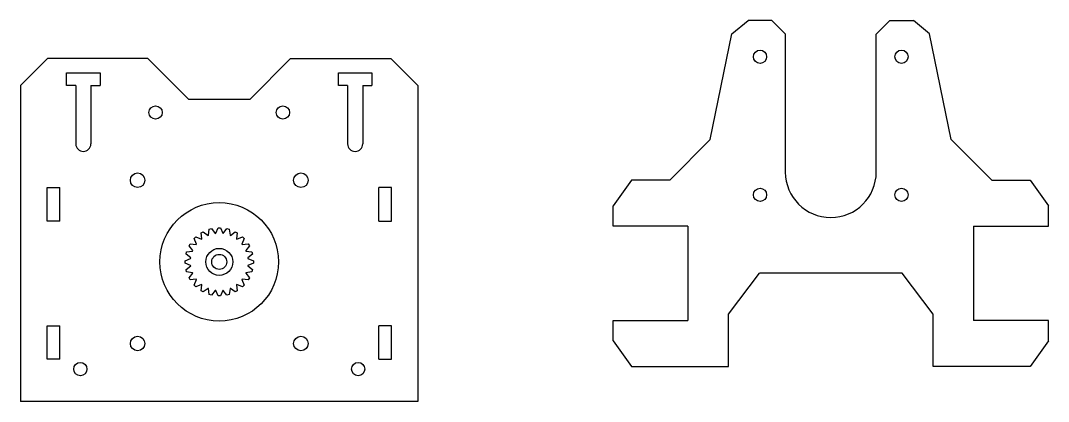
# Model space of a CAD drawing. Header units: inches. Extents: x -6 to 9.6, y 0.5 to 4.7.
# Drawn here: x 2 to 9.61, y 0.46 to 3.28 of the extents above; entities that cross this region are included whole.
import ezdxf

# ---------------------------------------------------------------- set-up
doc = ezdxf.new("R2010")
doc.units = ezdxf.units.IN
doc.header["$MEASUREMENT"] = 0
doc.layers.get('0').update_dxf_attribs({"lineweight": 25, "true_color": 0xffffff})

msp = doc.modelspace()

# ---------------------------------------------------------------- linework, layer by layer
for p, q in [((7.2683, 3.1831), (7.3884, 3.281)), ((7.5635, 3.281), (7.3884, 3.281)), ((7.6635, 3.181), (7.5635, 3.281)), ((8.3365, 3.181), (8.4366, 3.281)), ((8.4366, 3.281), (8.6116, 3.281)), ((8.7317, 3.1831), (8.6116, 3.281)), ((7.1073, 2.399), (7.2683, 3.1831)), ((7.6635, 2.159), (7.6635, 3.181)), ((8.3365, 2.159), (8.3365, 3.181)), ((8.8927, 2.399), (8.7317, 3.1831)), ((2, 2.8), (2.2, 3)), ((2.9428, 3), (2.2, 3)), ((3.2428, 2.7), (2.9428, 3)), ((3.7, 2.7), (4, 3)), ((4, 3), (4.7428, 3)), ((4.7428, 3), (4.9428, 2.8)), ((2, 2.8), (2, 0.46)), ((4.9428, 2.8), (4.9428, 0.46)), ((3.2428, 2.7), (3.7, 2.7)), ((6.8073, 2.099), (7.1073, 2.399)), ((9.1927, 2.099), (8.8927, 2.399)), ((6.523, 2.099), (6.3882, 1.909)), ((6.8073, 2.099), (6.523, 2.099)), ((9.1927, 2.099), (9.477, 2.099)), ((9.477, 2.099), (9.6118, 1.909)), ((6.3882, 1.759), (6.3882, 1.909)), ((9.6118, 1.759), (9.6118, 1.909)), ((6.9421, 1.759), (6.3882, 1.759)), ((6.9421, 1.759), (6.9421, 1.059)), ((9.0579, 1.759), (9.0579, 1.059)), ((9.0579, 1.759), (9.6118, 1.759)), ((7.2421, 1.106), (7.4711, 1.409)), ((8.5289, 1.409), (7.4711, 1.409)), ((8.7579, 1.106), (8.5289, 1.409)), ((7.2421, 0.719), (7.2421, 1.106)), ((8.7579, 0.719), (8.7579, 1.106)), ((6.3882, 1.059), (6.9421, 1.059)), ((6.3882, 0.909), (6.3882, 1.059)), ((9.6118, 1.059), (9.0579, 1.059)), ((9.6118, 0.909), (9.6118, 1.059)), ((6.3882, 0.909), (6.523, 0.719)), ((9.6118, 0.909), (9.477, 0.719)), ((6.523, 0.719), (7.2421, 0.719)), ((9.477, 0.719), (8.7579, 0.719)), ((4.9428, 0.46), (2, 0.46))]:
    msp.add_line(p, q)
at = {"color": 3, "true_color": 0x00ff00}
for p, q in [((2.3408, 2.8006), (2.3408, 2.8936)), ((2.3408, 2.8936), (2.5888, 2.8936)), ((2.5888, 2.8936), (2.5888, 2.8006)), ((4.354, 2.8006), (4.354, 2.8936)), ((4.354, 2.8936), (4.602, 2.8936)), ((4.602, 2.8936), (4.602, 2.8006)), ((2.4091, 2.8006), (2.3408, 2.8006)), ((2.4091, 2.8006), (2.4091, 2.3671)), ((2.5206, 2.8006), (2.5206, 2.3671)), ((2.5206, 2.8006), (2.5888, 2.8006)), ((4.4222, 2.8006), (4.354, 2.8006)), ((4.4222, 2.8006), (4.4222, 2.3671)), ((4.5337, 2.8006), (4.5337, 2.3671)), ((4.5337, 2.8006), (4.602, 2.8006)), ((2.1969, 2.0436), (2.2899, 2.0436)), ((2.1969, 1.7956), (2.1969, 2.0436)), ((2.2899, 1.7956), (2.2899, 2.0436)), ((4.7458, 2.0436), (4.6528, 2.0436)), ((4.6528, 1.7956), (4.6528, 2.0436)), ((4.7458, 1.7956), (4.7458, 2.0436)), ((2.2899, 1.7956), (2.1969, 1.7956)), ((4.6528, 1.7956), (4.7458, 1.7956)), ((2.1969, 1.0204), (2.2899, 1.0204)), ((2.1969, 0.7724), (2.1969, 1.0204)), ((2.2899, 0.7724), (2.2899, 1.0204)), ((4.7458, 1.0204), (4.6528, 1.0204)), ((4.6528, 0.7724), (4.6528, 1.0204)), ((4.7458, 0.7724), (4.7458, 1.0204)), ((2.2899, 0.7724), (2.1969, 0.7724)), ((4.6528, 0.7724), (4.7458, 0.7724))]:
    msp.add_line(p, q, dxfattribs=at)
at = {"color": 1, "true_color": 0xff0000}
for p, q in [((3.2868, 1.6661), (3.299, 1.6782)), ((3.299, 1.6782), (3.3402, 1.6619)), ((3.3377, 1.708), (3.3526, 1.7166)), ((3.3429, 1.6639), (3.3377, 1.708)), ((3.3526, 1.7166), (3.3882, 1.6901)), ((3.3882, 1.6901), (3.3913, 1.6914)), ((3.3913, 1.6914), (3.3977, 1.7353)), ((3.3977, 1.7353), (3.4144, 1.7397)), ((3.4144, 1.7397), (3.4419, 1.705)), ((3.4419, 1.705), (3.4452, 1.7054)), ((3.4452, 1.7054), (3.4628, 1.7461)), ((3.4628, 1.7461), (3.48, 1.7461)), ((3.48, 1.7461), (3.4976, 1.7054)), ((3.4976, 1.7054), (3.5009, 1.705)), ((3.5009, 1.705), (3.5284, 1.7397)), ((3.5284, 1.7397), (3.5451, 1.7353)), ((3.5451, 1.7353), (3.5515, 1.6914)), ((3.5515, 1.6914), (3.5546, 1.6901)), ((3.5546, 1.6901), (3.5902, 1.7166)), ((3.5902, 1.7166), (3.6051, 1.708)), ((3.6051, 1.708), (3.5999, 1.6639)), ((3.6026, 1.6619), (3.6438, 1.6782)), ((3.6438, 1.6782), (3.656, 1.6661)), ((3.2485, 1.6124), (3.2571, 1.6273)), ((3.2749, 1.5769), (3.2485, 1.6124)), ((3.2571, 1.6273), (3.3011, 1.6222)), ((3.3032, 1.6249), (3.2868, 1.6661)), ((3.3011, 1.6222), (3.3032, 1.6249)), ((3.3402, 1.6619), (3.3429, 1.6639)), ((3.5999, 1.6639), (3.6026, 1.6619)), ((3.656, 1.6661), (3.6396, 1.6249)), ((3.6396, 1.6249), (3.6417, 1.6222)), ((3.6417, 1.6222), (3.6857, 1.6273)), ((3.6943, 1.6124), (3.6679, 1.5769)), ((3.6857, 1.6273), (3.6943, 1.6124)), ((3.2253, 1.5506), (3.2298, 1.5673)), ((3.2601, 1.5232), (3.2253, 1.5506)), ((3.2298, 1.5673), (3.2736, 1.5737)), ((3.2596, 1.5198), (3.2601, 1.5232)), ((3.2736, 1.5737), (3.2749, 1.5769)), ((3.6679, 1.5769), (3.6692, 1.5737)), ((3.6692, 1.5737), (3.713, 1.5673)), ((3.7175, 1.5506), (3.6827, 1.5232)), ((3.6827, 1.5232), (3.6832, 1.5198)), ((3.713, 1.5673), (3.7175, 1.5506)), ((3.219, 1.5023), (3.2596, 1.5198)), ((3.219, 1.485), (3.219, 1.5023)), ((3.2596, 1.4675), (3.219, 1.485)), ((3.2253, 1.4366), (3.2601, 1.4641)), ((3.2601, 1.4641), (3.2596, 1.4675)), ((3.6832, 1.4675), (3.6827, 1.4641)), ((3.6827, 1.4641), (3.7175, 1.4366)), ((3.6832, 1.5198), (3.7238, 1.5023)), ((3.7238, 1.485), (3.6832, 1.4675)), ((3.7238, 1.5023), (3.7238, 1.485)), ((3.2298, 1.42), (3.2253, 1.4366)), ((3.2736, 1.4136), (3.2298, 1.42)), ((3.2485, 1.3749), (3.2749, 1.4104)), ((3.2571, 1.36), (3.2485, 1.3749)), ((3.2749, 1.4104), (3.2736, 1.4136)), ((3.6692, 1.4136), (3.6679, 1.4104)), ((3.6679, 1.4104), (3.6943, 1.3749)), ((3.713, 1.42), (3.6692, 1.4136)), ((3.6943, 1.3749), (3.6857, 1.36)), ((3.7175, 1.4366), (3.713, 1.42)), ((3.3011, 1.3651), (3.2571, 1.36)), ((3.2868, 1.3212), (3.3032, 1.3624)), ((3.299, 1.309), (3.2868, 1.3212)), ((3.3402, 1.3254), (3.299, 1.309)), ((3.3032, 1.3624), (3.3011, 1.3651)), ((3.3377, 1.2793), (3.3429, 1.3233)), ((3.3429, 1.3233), (3.3402, 1.3254)), ((3.3882, 1.2972), (3.3526, 1.2707)), ((3.3913, 1.2959), (3.3882, 1.2972)), ((3.3977, 1.252), (3.3913, 1.2959)), ((3.5515, 1.2959), (3.5451, 1.252)), ((3.5546, 1.2972), (3.5515, 1.2959)), ((3.5902, 1.2707), (3.5546, 1.2972)), ((3.6026, 1.3254), (3.5999, 1.3233)), ((3.5999, 1.3233), (3.6051, 1.2793)), ((3.6438, 1.309), (3.6026, 1.3254)), ((3.6417, 1.3651), (3.6396, 1.3624)), ((3.6396, 1.3624), (3.656, 1.3212)), ((3.6857, 1.36), (3.6417, 1.3651)), ((3.656, 1.3212), (3.6438, 1.309)), ((3.3526, 1.2707), (3.3377, 1.2793)), ((3.4144, 1.2476), (3.3977, 1.252)), ((3.4419, 1.2823), (3.4144, 1.2476)), ((3.4452, 1.2819), (3.4419, 1.2823)), ((3.4628, 1.2412), (3.4452, 1.2819)), ((3.48, 1.2412), (3.4628, 1.2412)), ((3.4976, 1.2819), (3.48, 1.2412)), ((3.5009, 1.2823), (3.4976, 1.2819)), ((3.5284, 1.2476), (3.5009, 1.2823)), ((3.5451, 1.252), (3.5284, 1.2476)), ((3.6051, 1.2793), (3.5902, 1.2707))]:
    msp.add_line(p, q, dxfattribs=at)
at = {"color": 3, "true_color": 0x00ff00}
for centre, radius in [((7.476, 3.0132), 0.0491), ((8.524, 3.0132), 0.0491), ((3, 2.6), 0.0491), ((3.9428, 2.6), 0.0491), ((2.8669, 2.0981), 0.0539), ((4.0759, 2.0981), 0.0539), ((7.476, 1.99), 0.0491), ((7.476, 1.99), 0.0491), ((8.524, 1.99), 0.0491), ((2.8669, 0.8891), 0.0539), ((4.0759, 0.8891), 0.0539), ((2.4428, 0.7), 0.0491), ((4.5, 0.7), 0.0491)]:
    msp.add_circle(centre, radius, dxfattribs=at)
at = {"color": 14, "true_color": 0x800000}
msp.add_circle((3.4714, 1.4936), 0.4388, dxfattribs=at)
at = {"color": 4, "true_color": 0x00ffff}
msp.add_circle((3.4714, 1.4936), 0.1, dxfattribs=at)
at = {"color": 6, "true_color": 0xff00ff}
msp.add_circle((3.4714, 1.4936), 0.0557, dxfattribs=at)
at = {"color": 3, "true_color": 0x00ff00}
for centre in [(2.4648, 2.3671), (4.478, 2.3671)]:
    msp.add_arc(centre, 0.0557, 180, 0, dxfattribs=at)
msp.add_arc((8, 2.159), 0.3366, 180, 0)

doc.saveas('drawing.dxf')
